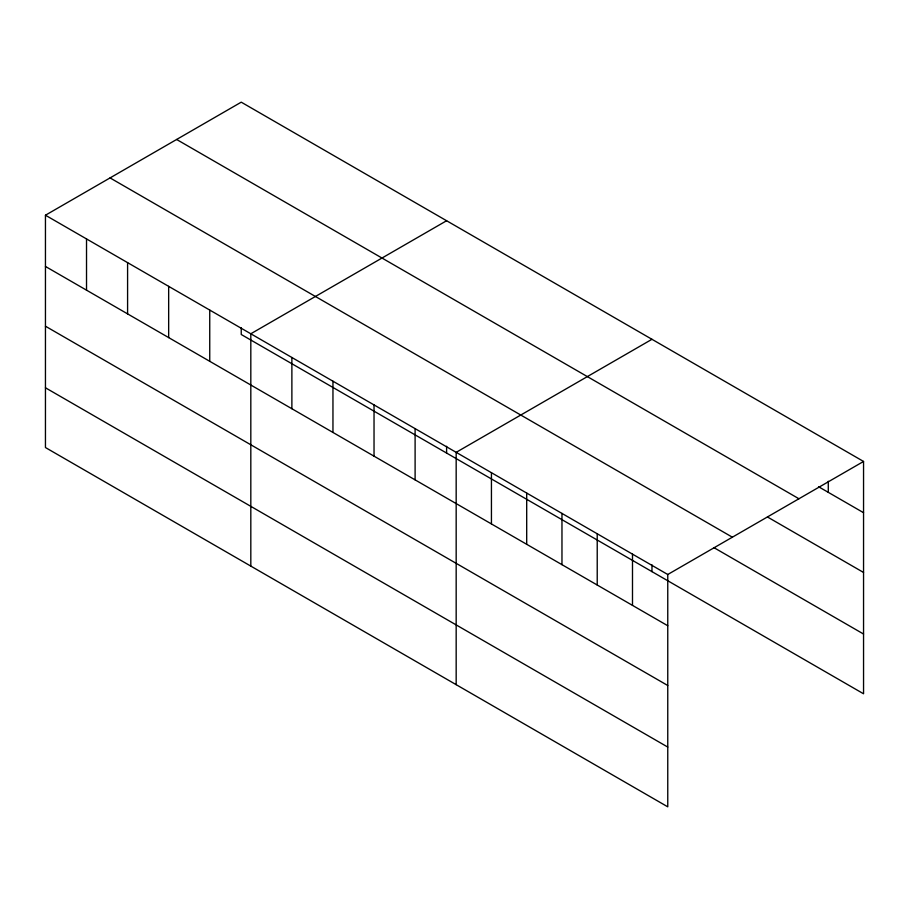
<?xml version="1.0" encoding="UTF-8"?>
<svg xmlns="http://www.w3.org/2000/svg" width="909" height="909" viewBox="0 0 909 909"><rect width="100%" height="100%" fill="white"/><g stroke="black" fill="none" stroke-linecap="round" stroke-linejoin="round"><path stroke-width="1.36" d="M45.45 215.217L667.763 574.499L667.763 806.828L45.45 447.546L45.45 215.217L241.237 102.172L863.55 461.454L863.55 693.783L241.237 334.501L241.237 327.706M446.603 220.739L250.816 333.773L250.816 566.102M651.969 339.296L456.17 452.341L456.17 684.67M667.763 574.499L863.55 461.454M818.554 486.724L863.55 512.699M176.63 139.475L798.943 498.757M767.48 516.994L863.55 572.465M110.057 177.914L732.37 537.196M713.985 547.673L863.55 634.028M45.45 266.451L667.763 625.744M45.45 326.217L667.763 685.5M45.45 387.779L667.763 747.073M828.281 481.259L828.281 492.337M651.969 564.841L651.969 571.636M632.494 554.138L632.494 605.383M597.224 533.776L597.224 585.021M561.967 513.415L561.967 564.659M526.697 493.064L526.697 544.298M491.439 472.703L491.439 523.948M446.603 446.274L446.603 453.068M415.106 428.628L415.106 479.872M374.031 404.914L374.031 456.159M332.955 381.201L332.955 432.445M291.88 357.487L291.88 408.732M209.74 310.06L209.74 361.305M168.665 286.346L168.665 337.591M127.59 262.633L127.59 313.878M86.525 238.919L86.525 290.164"/></g></svg>
